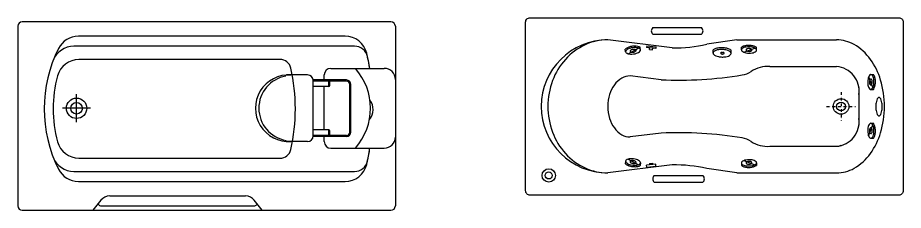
# Model space of a CAD drawing. Header units: millimetres. Extents: x 1333 to 16253, y 1167 to 12480.
# Drawn here: x 1334 to 5321, y 11607 to 12475 of the extents above; entities that cross this region are included whole.
import ezdxf

# ---------------------------------------------------------------- set-up
doc = ezdxf.new("R2010")
doc.units = ezdxf.units.MM
doc.linetypes.add('DASHDOT', pattern=[25.4, 12.7, -6.35, 0, -6.35])

# ---------------------------------------------------------------- blocks, each defined once
blk = doc.blocks.new('1')
for p, q in [((-6807.5, -1354.3), (-6807.5, -2164.3)), ((-5127.5, -1334.3), (-6787.5, -1334.3)), ((-5107.5, -1354.3), (-5107.5, -2164.3)), ((-5333.8, -1399.3), (-6534.5, -1399.3)), ((-5291.6, -1444.3), (-6554.4, -1444.3)), ((-5626.5, -1504.3), (-6532, -1504.3)), ((-5397.5, -1544.3), (-5157.5, -1544.3)), ((-5502.5, -1574.3), (-5596.9, -1574.3)), ((-5427.5, -1596.8), (-5427.5, -1574.3)), ((-5327.5, -1596.8), (-5477.5, -1596.8)), ((-5477.5, -1849.3), (-5477.5, -1599.3)), ((-5327.5, -1601.8), (-5477.5, -1601.8)), ((-5407.5, -1626.8), (-5477.5, -1626.8)), ((-5427.5, -1821.8), (-5427.5, -1626.8)), ((-5407.5, -1626.8), (-5407.5, -1601.8)), ((-5402.5, -1621.8), (-5402.5, -1601.8)), ((-5312.5, -1831.8), (-5312.5, -1616.8)), ((-5307.5, -1831.8), (-5307.5, -1616.8)), ((-6542.5, -1787.6), (-6542.5, -1661)), ((-6479.2, -1724.3), (-6605.8, -1724.3)), ((-5407.5, -1821.8), (-5477.5, -1821.8)), ((-5407.5, -1846.8), (-5407.5, -1821.8)), ((-5402.5, -1846.8), (-5402.5, -1826.8)), ((-5327.5, -1846.8), (-5477.5, -1846.8)), ((-5327.5, -1851.8), (-5477.5, -1851.8)), ((-5427.5, -1874.3), (-5427.5, -1851.8)), ((-5502.5, -1874.3), (-5596.9, -1874.3)), ((-5397.5, -1904.3), (-5157.5, -1904.3)), ((-6532, -1949.3), (-5626.5, -1949.3)), ((-6554.4, -2009.3), (-5291.6, -2009.3)), ((-6534.5, -2054.3), (-5333.8, -2054.3)), ((-6467.5, -2184.3), (-6432.5, -2138.8)), ((-6392.9, -2119.3), (-5782.1, -2119.3)), ((-5707.5, -2184.3), (-5742.5, -2138.8)), ((-6787.5, -2184.3), (-5127.5, -2184.3)), ((-6435.3, -2164.3), (-5739.7, -2164.3))]:
    blk.add_line(p, q)
for radius in [46, 26]:
    blk.add_circle((-6542.5, -1724.3), radius)
for centre, radius, start, end in [((-6787.5, -1354.3), 20, 90, 180), ((-5127.5, -1354.3), 20, 0, 90), ((-6534.5, -1499.3), 100, 90, 153.3566), ((-5333.8, -1499.3), 100, 13.1826, 90), ((-6081, -1726.8), 607.3, 153.3566, 206.6434), ((-6554.4, -1544.3), 100, 90, 158.9161), ((-5291.6, -1504.3), 60, 12.383, 90), ((-6532, -1604.3), 100, 90, 164.8033), ((-5626.5, -1554.3), 50, 12.6107, 90), ((-6305, -1726.8), 1097.6, 9.5715, 13.1826), ((-6305, -1726.8), 1097.6, 9.5715, 12.383), ((-6397.6, -1726.8), 840.1, 347.3893, 12.6107), ((-5397.5, -1574.3), 30, 90, 180), ((-5491, -1724.3), 271.7, 318.5157, 41.4843), ((-5157.5, -1594.3), 50, 0, 90), ((-6081, -1726.8), 567.3, 164.8033, 195.1967), ((-5587.2, -1724.3), 150.3, 86.2974, 273.7026), ((-5574.9, -1724.1), 147.1, 99.9276, 260.3008), ((-5502.5, -1599.3), 25, 0, 90), ((-5407.5, -1621.8), 5, 270, 0), ((-5327.5, -1616.8), 20, 0, 90), ((-5327.5, -1616.8), 15, 0, 90), ((-5276.4, -1729.6), 69, 319.4702, 37.7046), ((-5407.5, -1826.8), 5, 0, 90), ((-5327.5, -1831.8), 20, 270, 0), ((-5327.5, -1831.8), 15, 270, 0), ((-5502.5, -1849.3), 25, 270, 0), ((-5157.5, -1854.3), 50, 270, 0), ((-6532, -1849.3), 100, 195.1967, 270), ((-5626.5, -1899.3), 50, 270, 347.3893), ((-5397.5, -1874.3), 30, 180, 270), ((-6305, -1726.8), 1097.6, 346.8174, 350.6931), ((-6305, -1726.8), 1097.6, 347.617, 350.6931), ((-6554.4, -1909.3), 100, 201.0839, 270), ((-5333.8, -1954.3), 100, 270, 346.8174), ((-5291.6, -1949.3), 60, 270, 347.617), ((-6534.5, -1954.3), 100, 206.6434, 270), ((-6392.9, -2169.3), 50, 90, 142.4314), ((-5782.1, -2169.3), 50, 37.5686, 90), ((-6787.5, -2164.3), 20, 180, 270), ((-6433.1, -2152), 12.5, 195.5565, 259.9911), ((-5741.9, -2152), 12.5, 280.0089, 344.4435), ((-5127.5, -2164.3), 20, 270, 0)]:
    blk.add_arc(centre, radius, start, end)
blk = doc.blocks.new('2')
at = {"color": 0}
for p, q in [((-3948.7, -1360.8), (-3728.7, -1360.8)), ((-3948.7, -1390.8), (-3728.7, -1390.8)), ((-3860.9, -1451.9), (-4150.9, -1415.9)), ((-3570.9, -1415.9), (-3704.9, -1435.9)), ((-3570.9, -1415.9), (-3120.9, -1415.9)), ((-4070.7, -1469.6), (-4072.2, -1457.7)), ((-4058.7, -1478.5), (-4012.6, -1453)), ((-4003.7, -1461), (-4005.2, -1449.2)), ((-3975.6, -1442.6), (-3976.4, -1450.6)), ((-3935.1, -1454.9), (-3976.4, -1450.6)), ((-3975.6, -1442.6), (-3934.3, -1446.9)), ((-3963.8, -1459.2), (-3963.1, -1452)), ((-3963.8, -1459.2), (-3949.2, -1460.7)), ((-3949.2, -1460.7), (-3948.4, -1453.5)), ((-3934.3, -1446.9), (-3935.1, -1454.9)), ((-3677, -1475.4), (-3676.8, -1461.1)), ((-3596, -1476.9), (-3595.8, -1462.7)), ((-3548.9, -1460.8), (-3548.7, -1448.9)), ((-3538.4, -1471.4), (-3489.1, -1452.9)), ((-3481.4, -1462.1), (-3481.2, -1450.2)), ((-3420.9, -1535.9), (-3120.9, -1535.9)), ((-3910.9, -1595.9), (-4050.9, -1578.3)), ((-2976.8, -1582.9), (-2958.3, -1632.2)), ((-2966.2, -1572.3), (-2954.3, -1572.6)), ((-3020.9, -1631.3), (-3020.9, -1800.5)), ((-2967.5, -1639.9), (-2955.6, -1640.1)), ((-2967.5, -1791.9), (-2955.6, -1791.7)), ((-2976.8, -1848.9), (-2958.3, -1799.6)), ((-3910.9, -1835.9), (-4050.9, -1853.5)), ((-2966.2, -1859.5), (-2954.3, -1859.2)), ((-3420.9, -1895.9), (-3120.9, -1895.9)), ((-4058.7, -1953.3), (-4012.6, -1978.8)), ((-3860.9, -1979.9), (-4150.9, -2015.9)), ((-4070.7, -1962.2), (-4072.2, -1974.1)), ((-4003.7, -1970.8), (-4005.2, -1982.6)), ((-3935.1, -1976.9), (-3976.4, -1981.2)), ((-3975.6, -1989.2), (-3976.4, -1981.2)), ((-3975.6, -1989.2), (-3934.3, -1984.9)), ((-3963.8, -1972.6), (-3949.2, -1971.1)), ((-3963.8, -1972.6), (-3963.1, -1979.8)), ((-3949.2, -1971.1), (-3948.4, -1978.3)), ((-3934.3, -1984.9), (-3935.1, -1976.9)), ((-3548.9, -1971), (-3548.7, -1982.9)), ((-3538.4, -1960.4), (-3489.1, -1978.9)), ((-3481.4, -1969.7), (-3481.2, -1981.6)), ((-3942.6, -2027.6), (-3722.6, -2027.6)), ((-3570.9, -2015.9), (-3704.9, -1995.9)), ((-3570.9, -2015.9), (-3120.9, -2015.9)), ((-3942.6, -2057.6), (-3722.6, -2057.6))]:
    blk.add_line(p, q, dxfattribs=at)
at = {"color": 0, "linetype": 'DASHDOT'}
for p, q in [((-3100.9, -1651.2), (-3100.9, -1781.2)), ((-3165.9, -1716.2), (-3035.9, -1716.2))]:
    blk.add_line(p, q, dxfattribs=at)
at = {"color": 0}
blk.add_lwpolyline([(-2840.9, -1315.9, -0.414214), (-2820.9, -1335.9), (-2820.9, -2095.9, -0.414214), (-2840.9, -2115.9), (-4500.9, -2115.9, -0.414214), (-4520.9, -2095.9), (-4520.9, -1335.9, -0.414214), (-4500.9, -1315.9)], format="xyb", close=True, dxfattribs=at)
for centre, radius in [((-3100.9, -1716.2), 35), ((-3100.9, -1716.2), 20), ((-4416.9, -2027.2), 30.1), ((-4416.9, -2027.2), 15.8)]:
    blk.add_circle(centre, radius, dxfattribs=at)
for centre, radius, start, end in [((-3934, -1375.8), 21.1, 134.5664, 225.4336), ((-3743.5, -1375.8), 21.1, 314.5664, 45.4336), ((-4150.9, -1715.9), 300, 90, 270), ((-4150.9, -1659.6), 243.7, 90, 114.7137), ((-3120.9, -1572.3), 156.4, 59.9733, 90), ((-4138.3, -1686.9), 273.7, 114.7137, 138.0128), ((-4051.7, -1479.6), 29.9, 123.4826, 133.1328), ((-4064.1, -1468.7), 6.58, 142.6993, 187.2741), ((-4064.1, -1468.7), 6.58, 187.2741, 231.8489), ((-4049.8, -1479.6), 24.6, 120.0763, 142.6993), ((-4039.5, -1498.1), 52.1, 108.7984, 123.4826), ((-4053, -1454.5), 24.6, 231.8489, 254.4718), ((-4038.6, -1498.9), 46.9, 107.1524, 120.0763), ((-4029.1, -1528.6), 84.4, 97.2741, 108.7984), ((-4028.8, -1530.7), 80.1, 97.2741, 107.1524), ((-4047.1, -1466.5), 3.22, 146.2453, 187.2741), ((-4047.1, -1466.5), 3.22, 187.2741, 228.3028), ((-4041.9, -1470.1), 9.52, 122.7293, 146.2453), ((-4042.9, -1461.8), 9.52, 228.3028, 251.8188), ((-4037.9, -1476.3), 16.9, 108.4281, 122.7293), ((-4040.6, -1454.8), 16.9, 251.8188, 266.12), ((-4034.4, -1486.6), 27.8, 97.2741, 108.4281), ((-4039.9, -1444), 27.8, 266.12, 277.2741), ((-4029.1, -1528.6), 84.4, 85.7497, 97.2741), ((-4028.8, -1530.7), 80.1, 87.3957, 97.2741), ((-4034.4, -1486.6), 27.8, 86.12, 97.2741), ((-4039.9, -1444), 27.8, 277.2741, 288.4281), ((-4033.7, -1475.7), 16.9, 71.8188, 86.12), ((-4036.5, -1454.3), 16.9, 288.4281, 302.7293), ((-4031.4, -1468.7), 9.52, 48.3028, 71.8188), ((-4032.5, -1460.5), 9.52, 302.7293, 326.2453), ((-4027.3, -1497.5), 46.9, 74.4718, 87.3957), ((-4027.2, -1464), 3.22, 7.2741, 48.3028), ((-4027.2, -1464), 3.22, 326.2453, 7.2741), ((-4026.7, -1496.4), 52.1, 71.0655, 85.7497), ((-4035.7, -1431.6), 46.9, 287.1524, 300.0763), ((-4021.3, -1476), 24.6, 51.8489, 74.4718), ((-4024.5, -1450.9), 24.6, 300.0763, 322.6993), ((-4019.5, -1475.5), 29.9, 61.4153, 71.0655), ((-4010.2, -1461.8), 6.58, 7.2741, 51.8489), ((-4010.2, -1461.8), 6.58, 322.6993, 7.2741), ((-3847.4, -814.1), 637.9, 268.7957, 282.9164), ((-3669.1, -1475.6), 7.9, 134.3488, 178.9236), ((-3656.3, -1490.6), 35.9, 115.1321, 124.7823), ((-3654, -1491), 29.5, 111.7258, 134.3488), ((-3645, -1514.7), 62.5, 100.4479, 115.1321), ((-3644.1, -1515.9), 56.3, 98.8019, 111.7258), ((-3638, -1552.8), 101.3, 88.9236, 100.4479), ((-3638, -1555.3), 96.2, 88.9236, 98.8019), ((-3641.1, -1475.8), 1.93, 137.8949, 178.9236), ((-3638.3, -1478.3), 5.71, 114.3788, 137.8949), ((-3636.5, -1482.4), 10.2, 100.0777, 114.3788), ((-3635.3, -1488.8), 16.7, 88.9236, 100.0777), ((-3638, -1555.3), 96.2, 79.0452, 88.9236), ((-3638, -1552.8), 101.3, 77.3992, 88.9236), ((-3635.3, -1488.8), 16.7, 77.7695, 88.9236), ((-3633.9, -1482.4), 10.2, 63.4684, 77.7695), ((-3632, -1478.4), 5.71, 39.9523, 63.4684), ((-3629.1, -1476), 1.93, 358.9236, 39.9523), ((-3630.4, -1516.1), 56.3, 66.1213, 79.0452), ((-3629.5, -1515), 62.5, 62.7151, 77.3992), ((-3619.6, -1491.7), 29.5, 43.4984, 66.1213), ((-3617.3, -1491.3), 35.9, 53.0649, 62.7151), ((-3603.9, -1476.8), 7.9, 358.9236, 43.4984), ((-3542.4, -1460.9), 6.58, 178.9236, 223.4984), ((-3542.4, -1460.9), 6.58, 134.3488, 178.9236), ((-3531.7, -1473.5), 29.9, 115.1321, 124.7823), ((-3529.3, -1448.5), 24.6, 223.4984, 246.1213), ((-3529.8, -1473.8), 24.6, 111.7258, 134.3488), ((-3522.2, -1493.5), 52.1, 100.4479, 115.1321), ((-3520.3, -1428.1), 46.9, 246.1213, 259.0452), ((-3521.5, -1494.5), 46.9, 98.8019, 111.7258), ((-3516.4, -1525.3), 84.4, 88.9236, 100.4479), ((-3514, -1395.5), 80.1, 259.0452, 268.9236), ((-3516.4, -1527.4), 80.1, 88.9236, 98.8019), ((-3525.2, -1461.3), 3.22, 137.8949, 178.9236), ((-3525.2, -1461.3), 3.22, 178.9236, 219.9523), ((-3520.4, -1457.2), 9.52, 219.9523, 243.4684), ((-3520.5, -1465.5), 9.52, 114.3788, 137.8949), ((-3517.1, -1450.6), 16.9, 243.4684, 257.7695), ((-3517.5, -1472.2), 16.9, 100.0777, 114.3788), ((-3514.8, -1440), 27.8, 257.7695, 268.9236), ((-3515.6, -1482.9), 27.8, 88.9236, 100.0777), ((-3514, -1395.5), 80.1, 268.9236, 278.8019), ((-3514.8, -1440), 27.8, 268.9236, 280.0777), ((-3515.6, -1482.9), 27.8, 77.7695, 88.9236), ((-3516.4, -1527.4), 80.1, 79.0452, 88.9236), ((-3516.4, -1525.3), 84.4, 77.3992, 88.9236), ((-3512.9, -1450.7), 16.9, 280.0777, 294.3788), ((-3513.3, -1472.3), 16.9, 63.4684, 77.7695), ((-3509.8, -1457.4), 9.52, 294.3788, 317.8949), ((-3510, -1465.7), 9.52, 39.9523, 63.4684), ((-3505.2, -1461.6), 3.22, 317.8949, 358.9236), ((-3505.2, -1461.6), 3.22, 358.9236, 39.9523), ((-3508.9, -1428.4), 46.9, 278.8019, 291.7258), ((-3510.1, -1494.7), 46.9, 66.1213, 79.0452), ((-3509.3, -1493.8), 52.1, 62.7151, 77.3992), ((-3500.6, -1449.1), 24.6, 291.7258, 314.3488), ((-3501.1, -1474.4), 24.6, 43.4984, 66.1213), ((-3499.2, -1474.1), 29.9, 53.0649, 62.7151), ((-3488, -1462), 6.58, 314.3488, 358.9236), ((-3488, -1462), 6.58, 358.9236, 43.4984), ((-3160.7, -1641.3), 236.1, 35.6279, 59.9733), ((-4118.8, -1704.5), 300, 138.0128, 159.5549), ((-4047, -1433.1), 46.9, 254.4718, 267.3957), ((-4045.5, -1399.9), 80.1, 267.3957, 277.2741), ((-4045.5, -1399.9), 80.1, 277.2741, 287.1524), ((-3669.1, -1475.6), 7.9, 178.9236, 223.4984), ((-3653.4, -1460.7), 29.5, 223.4984, 246.1213), ((-3642.6, -1436.2), 56.3, 246.1213, 259.0452), ((-3635, -1397.1), 96.2, 259.0452, 268.9236), ((-3641.1, -1475.8), 1.93, 178.9236, 219.9523), ((-3638.2, -1473.3), 5.71, 219.9523, 243.4684), ((-3636.2, -1469.4), 10.2, 243.4684, 257.7695), ((-3634.8, -1463), 16.7, 257.7695, 268.9236), ((-3635, -1397.1), 96.2, 268.9236, 278.8019), ((-3634.8, -1463), 16.7, 268.9236, 280.0777), ((-3633.7, -1469.4), 10.2, 280.0777, 294.3788), ((-3631.9, -1473.5), 5.71, 294.3788, 317.8949), ((-3629.1, -1476), 1.93, 317.8949, 358.9236), ((-3628.9, -1436.5), 56.3, 278.8019, 291.7258), ((-3619, -1461.3), 29.5, 291.7258, 314.3488), ((-3603.9, -1476.8), 7.9, 314.3488, 358.9236), ((-3223.7, -1686.4), 313.5, 16.5337, 35.6279), ((-3431.9, -1667.6), 132.1, 85.2167, 124.177), ((-3130.8, -1646.5), 111, 352.159, 84.8392), ((-4033.4, -1682.7), 109, 119.6788, 143.9897), ((-4050.9, -1652), 73.7, 90, 119.6788), ((-3833.9, 187.6), 1785.1, 267.5288, 279.2759), ((-3562.3, -1475.5), 100, 279.2759, 304.177), ((-2901, -1607.3), 80.1, 169.0453, 178.9236), ((-2933.6, -1601), 46.9, 156.1213, 169.0453), ((-2954, -1592), 24.6, 133.4984, 156.1213), ((-2962.6, -1600.9), 9.52, 129.9523, 153.4684), ((-2966.4, -1578.9), 6.58, 88.9236, 133.4984), ((-2966.7, -1596.1), 3.22, 88.9236, 129.9523), ((-2966.7, -1596.1), 3.22, 47.8949, 88.9236), ((-2966.4, -1578.9), 6.58, 44.3488, 88.9236), ((-2970.9, -1600.7), 9.52, 24.3788, 47.8949), ((-2979.3, -1591.5), 24.6, 21.7258, 44.3488), ((-3000, -1599.8), 46.9, 8.8019, 21.7258), ((-2978.9, -1589.6), 29.9, 25.1321, 34.7823), ((-3032.8, -1604.9), 80.1, 358.9236, 8.8019), ((-2999, -1599), 52.1, 10.4479, 25.1321), ((-3030.7, -1604.9), 84.4, 358.9236, 10.4479), ((-4088.1, -1715.9), 332.7, 159.5549, 180), ((-4005.8, -1702.8), 143.2, 143.9897, 163.2452), ((-2901, -1607.3), 80.1, 178.9236, 188.8019), ((-2933.8, -1612.4), 46.9, 188.8019, 201.7258), ((-2954.5, -1620.7), 24.6, 201.7258, 224.3488), ((-2945.4, -1606.5), 27.8, 167.7695, 178.9236), ((-2945.4, -1606.5), 27.8, 178.9236, 190.0777), ((-2956.1, -1608.4), 16.9, 190.0777, 204.3788), ((-2956, -1604.2), 16.9, 153.4684, 167.7695), ((-2962.8, -1611.5), 9.52, 204.3788, 227.8949), ((-2967.1, -1616.1), 3.22, 227.8949, 268.9236), ((-2967.1, -1616.1), 3.22, 268.9236, 309.9523), ((-2971.1, -1611.3), 9.52, 309.9523, 333.4684), ((-2979.8, -1620.2), 24.6, 313.4984, 336.1213), ((-2977.7, -1608), 16.9, 333.4684, 347.7695), ((-2977.7, -1603.8), 16.9, 10.0777, 24.3788), ((-2988.3, -1605.7), 27.8, 347.7695, 358.9236), ((-2988.3, -1605.7), 27.8, 358.9236, 10.0777), ((-3000.2, -1611.2), 46.9, 336.1213, 349.0453), ((-3032.8, -1604.9), 80.1, 349.0453, 358.9236), ((-2999.2, -1611.9), 52.1, 332.7151, 347.3992), ((-3030.7, -1604.9), 84.4, 347.3992, 358.9236), ((-3323, -1715.9), 417.2, 0, 16.5337), ((-3962.2, -1715.9), 188.7, 163.2452, 180), ((-2967.4, -1633.3), 6.58, 224.3488, 268.9236), ((-2967.4, -1633.3), 6.58, 268.9236, 313.4984), ((-2979.5, -1622.1), 29.9, 323.0649, 332.7151), ((-2821.9, -1717.2), 122.6, 171.9533, 180), ((-2875.8, -1709.6), 68.2, 161.1552, 171.9533), ((-2909.5, -1698), 32.6, 140.5124, 161.1552), ((-2930.2, -1681), 5.74, 90, 140.5124), ((-2930.2, -1681), 5.74, 39.4876, 90), ((-2950.9, -1698), 32.6, 18.8448, 39.4876), ((-2984.6, -1709.6), 68.2, 8.0467, 18.8448), ((-3038.5, -1717.2), 122.6, 0, 8.0467), ((-4088.1, -1715.9), 332.7, 180, 200.4451), ((-3962.2, -1715.9), 188.7, 180, 196.7548), ((-2821.9, -1717.2), 122.6, 180, 188.0467), ((-2875.8, -1724.8), 68.2, 188.0467, 198.8448), ((-2909.5, -1736.3), 32.6, 198.8448, 219.4876), ((-2950.9, -1736.3), 32.6, 320.5124, 341.1552), ((-3323, -1715.9), 417.2, 343.4663, 0), ((-2984.6, -1724.8), 68.2, 341.1552, 351.9533), ((-3038.5, -1717.2), 122.6, 351.9533, 0), ((-4005.8, -1729), 143.2, 196.7548, 216.0103), ((-3130.8, -1785.3), 111, 275.1608, 7.841), ((-2954.5, -1811.1), 24.6, 135.6512, 158.2742), ((-2967.4, -1798.5), 6.58, 91.0764, 135.6512), ((-2967.4, -1798.5), 6.58, 46.5016, 91.0764), ((-2979.8, -1811.6), 24.6, 23.8787, 46.5016), ((-2979.5, -1809.7), 29.9, 27.2849, 36.9351), ((-2930.2, -1753.3), 5.74, 219.4876, 270), ((-2930.2, -1753.3), 5.74, 270, 320.5124), ((-4118.8, -1727.3), 300, 200.4451, 221.9872), ((-4033.4, -1749.1), 109, 216.0103, 240.3212), ((-2901, -1824.5), 80.1, 171.1981, 181.0764), ((-2901, -1824.5), 80.1, 181.0764, 190.9547), ((-2933.8, -1819.4), 46.9, 158.2742, 171.1981), ((-2945.4, -1825.3), 27.8, 169.9223, 181.0764), ((-2945.4, -1825.3), 27.8, 181.0764, 192.2305), ((-2956.1, -1823.4), 16.9, 155.6212, 169.9223), ((-2956, -1827.6), 16.9, 192.2305, 206.5316), ((-2962.8, -1820.3), 9.52, 132.1051, 155.6212), ((-2967.1, -1815.7), 3.22, 91.0764, 132.1051), ((-2967.1, -1815.7), 3.22, 50.0477, 91.0764), ((-2971.1, -1820.5), 9.52, 26.5316, 50.0477), ((-2977.7, -1823.8), 16.9, 12.2305, 26.5316), ((-2977.7, -1828), 16.9, 335.6212, 349.9223), ((-2988.3, -1826.1), 27.8, 1.0764, 12.2305), ((-2988.3, -1826.1), 27.8, 349.9223, 1.0764), ((-3000.2, -1820.6), 46.9, 10.9547, 23.8787), ((-3032.8, -1826.9), 80.1, 1.0764, 10.9547), ((-3032.8, -1826.9), 80.1, 351.1981, 1.0764), ((-2999.2, -1819.9), 52.1, 12.6008, 27.2849), ((-3030.7, -1826.9), 84.4, 1.0764, 12.6008), ((-3030.7, -1826.9), 84.4, 349.5521, 1.0764), ((-4050.9, -1779.8), 73.7, 240.3212, 270), ((-3833.9, -3619.4), 1785.1, 80.7241, 92.4712), ((-3562.3, -1956.3), 100, 55.823, 80.7241), ((-3431.9, -1764.2), 132.1, 235.823, 274.7833), ((-2933.6, -1830.8), 46.9, 190.9547, 203.8787), ((-2954, -1839.8), 24.6, 203.8787, 226.5016), ((-2962.6, -1830.9), 9.52, 206.5316, 230.0477), ((-2966.4, -1852.9), 6.58, 226.5016, 271.0764), ((-3223.7, -1745.4), 313.5, 324.3721, 343.4663), ((-2966.7, -1835.7), 3.22, 230.0477, 271.0764), ((-2966.7, -1835.7), 3.22, 271.0764, 312.1051), ((-2966.4, -1852.9), 6.58, 271.0764, 315.6512), ((-2970.9, -1831.1), 9.52, 312.1051, 335.6212), ((-2979.3, -1840.3), 24.6, 315.6512, 338.2742), ((-3000, -1832), 46.9, 338.2742, 351.1981), ((-2978.9, -1842.2), 29.9, 325.2177, 334.8679), ((-2999, -1832.8), 52.1, 334.8679, 349.5521), ((-3120.9, -1859.5), 36.4, 270, 300.0267), ((-4138.3, -1744.9), 273.7, 221.9872, 245.2863), ((-4047, -1998.7), 46.9, 92.6043, 105.5282), ((-4045.5, -2031.9), 80.1, 82.7259, 92.6043), ((-4045.5, -2031.9), 80.1, 72.8476, 82.7259), ((-3160.7, -1790.5), 236.1, 300.0267, 324.3721), ((-4051.7, -1952.2), 29.9, 226.8672, 236.5174), ((-4064.1, -1963.1), 6.58, 128.1511, 172.7259), ((-4064.1, -1963.1), 6.58, 172.7259, 217.3007), ((-4049.8, -1952.2), 24.6, 217.3007, 239.9237), ((-4053, -1977.3), 24.6, 105.5282, 128.1511), ((-4039.5, -1933.7), 52.1, 236.5174, 251.2016), ((-4038.6, -1932.9), 46.9, 239.9237, 252.8476), ((-4029.1, -1903.2), 84.4, 251.2016, 262.7259), ((-4028.8, -1901.1), 80.1, 252.8476, 262.7259), ((-4047.1, -1965.3), 3.22, 131.6972, 172.7259), ((-4047.1, -1965.3), 3.22, 172.7259, 213.7547), ((-4041.9, -1961.8), 9.52, 213.7547, 237.2707), ((-4042.9, -1970), 9.52, 108.1812, 131.6972), ((-4037.9, -1955.5), 16.9, 237.2707, 251.5719), ((-4040.6, -1977), 16.9, 93.88, 108.1812), ((-4034.4, -1945.2), 27.8, 251.5719, 262.7259), ((-4039.9, -1987.8), 27.8, 82.7259, 93.88), ((-4029.1, -1903.2), 84.4, 262.7259, 274.2503), ((-4028.8, -1901.1), 80.1, 262.7259, 272.6043), ((-4034.4, -1945.2), 27.8, 262.7259, 273.88), ((-4039.9, -1987.8), 27.8, 71.5719, 82.7259), ((-4033.7, -1956.1), 16.9, 273.88, 288.1812), ((-4036.5, -1977.5), 16.9, 57.2707, 71.5719), ((-4031.4, -1963.1), 9.52, 288.1812, 311.6972), ((-4032.5, -1971.3), 9.52, 33.7547, 57.2707), ((-4027.3, -1934.3), 46.9, 272.6043, 285.5282), ((-4027.2, -1967.8), 3.22, 311.6972, 352.7259), ((-4027.2, -1967.8), 3.22, 352.7259, 33.7547), ((-4026.7, -1935.4), 52.1, 274.2503, 288.9345), ((-4035.7, -2000.2), 46.9, 59.9237, 72.8476), ((-4021.3, -1955.8), 24.6, 285.5282, 308.1511), ((-4024.5, -1980.9), 24.6, 37.3007, 59.9237), ((-4019.5, -1956.3), 29.9, 288.9345, 298.5847), ((-4010.2, -1970), 6.58, 308.1511, 352.7259), ((-4010.2, -1970), 6.58, 352.7259, 37.3007), ((-3847.4, -2617.7), 637.9, 77.0836, 91.2043), ((-3542.4, -1970.9), 6.58, 136.5016, 181.0764), ((-3542.4, -1970.9), 6.58, 181.0764, 225.6512), ((-3531.7, -1958.3), 29.9, 235.2177, 244.8679), ((-3529.3, -1983.3), 24.6, 113.8787, 136.5016), ((-3529.8, -1958), 24.6, 225.6512, 248.2742), ((-3522.2, -1938.3), 52.1, 244.8679, 259.5521), ((-3520.3, -2003.7), 46.9, 100.9548, 113.8787), ((-3521.5, -1937.3), 46.9, 248.2742, 261.1981), ((-3516.4, -1906.5), 84.4, 259.5521, 271.0764), ((-3514, -2036.3), 80.1, 91.0764, 100.9548), ((-3516.4, -1904.4), 80.1, 261.1981, 271.0764), ((-3525.2, -1970.6), 3.22, 140.0477, 181.0764), ((-3525.2, -1970.6), 3.22, 181.0764, 222.1051), ((-3520.4, -1974.6), 9.52, 116.5316, 140.0477), ((-3520.5, -1966.3), 9.52, 222.1051, 245.6212), ((-3517.1, -1981.2), 16.9, 102.2305, 116.5316), ((-3517.5, -1959.6), 16.9, 245.6212, 259.9223), ((-3514.8, -1991.8), 27.8, 91.0764, 102.2305), ((-3515.6, -1948.9), 27.8, 259.9223, 271.0764), ((-3514, -2036.3), 80.1, 81.1981, 91.0764), ((-3514.8, -1991.8), 27.8, 79.9223, 91.0764), ((-3515.6, -1948.9), 27.8, 271.0764, 282.2305), ((-3516.4, -1904.4), 80.1, 271.0764, 280.9548), ((-3516.4, -1906.5), 84.4, 271.0764, 282.6008), ((-3512.9, -1981.1), 16.9, 65.6212, 79.9223), ((-3513.3, -1959.5), 16.9, 282.2305, 296.5316), ((-3509.8, -1974.4), 9.52, 42.1051, 65.6212), ((-3510, -1966.1), 9.52, 296.5316, 320.0477), ((-3505.2, -1970.2), 3.22, 1.0764, 42.1051), ((-3505.2, -1970.2), 3.22, 320.0477, 1.0764), ((-3508.9, -2003.4), 46.9, 68.2742, 81.1981), ((-3510.1, -1937.1), 46.9, 280.9548, 293.8787), ((-3509.3, -1938), 52.1, 282.6008, 297.2849), ((-3500.6, -1982.7), 24.6, 45.6512, 68.2742), ((-3501.1, -1957.4), 24.6, 293.8787, 316.5016), ((-3499.2, -1957.7), 29.9, 297.2849, 306.9351), ((-3488, -1969.9), 6.58, 1.0764, 45.6512), ((-3488, -1969.9), 6.58, 316.5016, 1.0764), ((-4150.9, -1772.2), 243.7, 245.2863, 270), ((-3927.8, -2042.6), 21.1, 134.5664, 225.4336), ((-3737.4, -2042.6), 21.1, 314.5664, 45.4336), ((-3120.9, -1859.5), 156.4, 270, 300.0267)]:
    blk.add_arc(centre, radius, start, end, dxfattribs=at)

msp = doc.modelspace()

# ---------------------------------------------------------------- block references
for name in ['1', '2']:
    msp.add_blockref(name, (8141.6, 13791.1))

doc.saveas('drawing.dxf')
